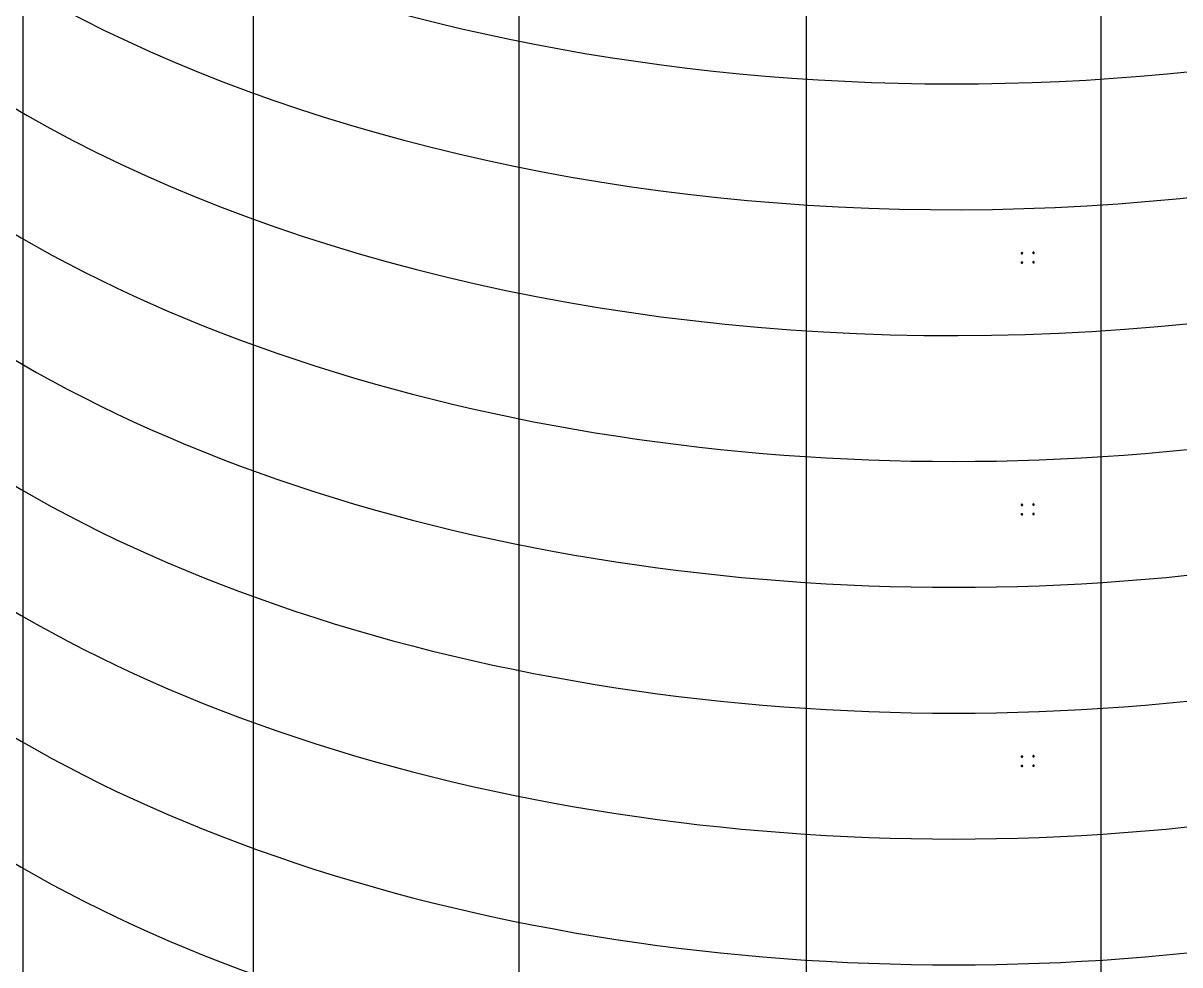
# Model space of a CAD drawing. Header units: millimetres. Extents: x 0 to 126150, y 0 to 89100.
# Drawn here: x 99555 to 110056, y 30376 to 38929 of the extents above; entities that cross this region are included whole.
import ezdxf

# ---------------------------------------------------------------- set-up
doc = ezdxf.new("R2010")
doc.units = ezdxf.units.MM
doc.header["$LTSCALE"] = 150
doc.layers.add('Visible', color=7, linetype='Continuous', lineweight=25)
doc.layers.add('Visible Narrow', color=7, linetype='Continuous', lineweight=18)

msp = doc.modelspace()

# ---------------------------------------------------------------- linework, layer by layer
at = {"layer": 'Visible'}
for p, q in [((99554.98, 25497.72), (99554.98, 42240.62)), ((99554.98, 25497.72), (99554.98, 42240.62)), ((99554.98, 25497.72), (99554.98, 42240.62)), ((101647.13, 24534.45), (101647.13, 42037.69)), ((104058.07, 23864.12), (104058.07, 41385.73)), ((106666.93, 23520.33), (106666.93, 41050.02)), ((109342.88, 23520.33), (109342.88, 41050.02))]:
    msp.add_line(p, q, dxfattribs=at)
for centre, start_param in [((108004.91, 45277.35), 3.67613023), ((108004.91, 44134.25), 3.34367213), ((108004.91, 42991.16), 3.14732218), ((108004.91, 41848.06), 3.14159265), ((108004.91, 40704.97), 3.14159265), ((108004.91, 39561.87), 3.14159265), ((108004.91, 38418.78), 3.14159265), ((108004.91, 37275.68), 3.14159265), ((108004.91, 36132.59), 3.14159265), ((108004.91, 34989.49), 3.14159265), ((108004.91, 33846.4), 3.14159265), ((108004.91, 32703.3), 3.14159265), ((108004.91, 31560.21), 3.14159265)]:
    msp.add_ellipse(centre, major_axis=(11950, 0), ratio=0.57735027, start_param=start_param, end_param=6.28318531, dxfattribs=at)
for points, knots in [([(108629.5, 36840.18), (108629.5, 36838.6), (108628.65, 36837.01), (108627.22, 36835.9), (108625.8, 36834.79), (108623.82, 36834.18), (108621.9, 36834.26), (108619.98, 36834.34), (108618.16, 36835.1), (108616.98, 36836.31), (108615.8, 36837.51), (108615.29, 36839.14), (108615.6, 36840.69), (108615.92, 36842.26), (108617.06, 36843.73), (108618.68, 36844.64), (108620.28, 36845.55), (108622.33, 36845.89), (108624.2, 36845.57), (108626.07, 36845.24), (108627.72, 36844.25), (108628.64, 36842.9), (108629.2, 36842.08), (108629.5, 36841.14), (108629.5, 36840.18)], [-3.14159265, -3.14159265, -3.14159265, -3.14159265, -2.31123225, -2.31123225, -2.31123225, -1.48403399, -1.48403399, -1.48403399, -0.65958865, -0.65958865, -0.65958865, 0.16255372, 0.16255372, 0.16255372, 0.99161255, 0.99161255, 0.99161255, 1.81514617, 1.81514617, 1.81514617, 2.64177362, 2.64177362, 2.64177362, 3.14159265, 3.14159265, 3.14159265, 3.14159265]), ([(108629.5, 36754.45), (108629.5, 36752.87), (108628.65, 36751.27), (108627.22, 36750.16), (108625.8, 36749.06), (108623.82, 36748.45), (108621.9, 36748.53), (108619.98, 36748.61), (108618.16, 36749.37), (108616.98, 36750.57), (108615.8, 36751.78), (108615.29, 36753.41), (108615.6, 36754.96), (108615.92, 36756.53), (108617.06, 36758), (108618.68, 36758.91), (108620.28, 36759.82), (108622.33, 36760.16), (108624.2, 36759.84), (108626.07, 36759.51), (108627.72, 36758.52), (108628.64, 36757.16), (108629.2, 36756.35), (108629.5, 36755.4), (108629.5, 36754.45)], [-3.14159265, -3.14159265, -3.14159265, -3.14159265, -2.31123225, -2.31123225, -2.31123225, -1.48403399, -1.48403399, -1.48403399, -0.65958865, -0.65958865, -0.65958865, 0.16255372, 0.16255372, 0.16255372, 0.99161255, 0.99161255, 0.99161255, 1.81514617, 1.81514617, 1.81514617, 2.64177362, 2.64177362, 2.64177362, 3.14159265, 3.14159265, 3.14159265, 3.14159265]), ([(108616.24, 36842.33), (108616.76, 36841.73), (108617.41, 36841.22), (108618.17, 36840.84), (108619.77, 36840.03), (108621.82, 36839.81), (108623.68, 36840.24), (108625.55, 36840.68), (108627.2, 36841.78), (108628.12, 36843.19), (108628.17, 36843.26), (108628.21, 36843.33), (108628.26, 36843.4)], [0.60402405, 0.60402405, 0.60402405, 0.60402405, 0.9919944, 0.9919944, 0.9919944, 1.81552619, 1.81552619, 1.81552619, 2.64225582, 2.64225582, 2.64225582, 2.68339529, 2.68339529, 2.68339529, 2.68339529]), ([(108616.24, 36756.59), (108616.76, 36756), (108617.41, 36755.49), (108618.17, 36755.11), (108619.77, 36754.3), (108621.82, 36754.08), (108623.68, 36754.51), (108625.55, 36754.95), (108627.2, 36756.04), (108628.12, 36757.45), (108628.17, 36757.52), (108628.21, 36757.59), (108628.26, 36757.67)], [0.60402405, 0.60402405, 0.60402405, 0.60402405, 0.9919944, 0.9919944, 0.9919944, 1.81552619, 1.81552619, 1.81552619, 2.64225582, 2.64225582, 2.64225582, 2.68339529, 2.68339529, 2.68339529, 2.68339529]), ([(108734.37, 36843.62), (108734.37, 36842.04), (108733.53, 36840.44), (108732.1, 36839.32), (108730.68, 36838.21), (108728.7, 36837.59), (108726.78, 36837.66), (108724.86, 36837.73), (108723.04, 36838.48), (108721.86, 36839.68), (108720.69, 36840.88), (108720.18, 36842.5), (108720.49, 36844.06), (108720.8, 36845.63), (108721.94, 36847.1), (108723.56, 36848.02), (108725.16, 36848.94), (108727.21, 36849.29), (108729.08, 36848.98), (108730.94, 36848.66), (108732.6, 36847.68), (108733.52, 36846.33), (108734.08, 36845.51), (108734.37, 36844.57), (108734.37, 36843.62)], [-3.14159265, -3.14159265, -3.14159265, -3.14159265, -2.31123225, -2.31123225, -2.31123225, -1.48403399, -1.48403399, -1.48403399, -0.65958865, -0.65958865, -0.65958865, 0.16255372, 0.16255372, 0.16255372, 0.99161255, 0.99161255, 0.99161255, 1.81514617, 1.81514617, 1.81514617, 2.64177362, 2.64177362, 2.64177362, 3.14159265, 3.14159265, 3.14159265, 3.14159265]), ([(108734.37, 36757.89), (108734.37, 36756.3), (108733.53, 36754.71), (108732.1, 36753.59), (108730.68, 36752.47), (108728.7, 36751.86), (108726.78, 36751.93), (108724.86, 36752), (108723.04, 36752.75), (108721.86, 36753.95), (108720.69, 36755.14), (108720.18, 36756.77), (108720.49, 36758.33), (108720.8, 36759.9), (108721.94, 36761.37), (108723.56, 36762.29), (108725.16, 36763.21), (108727.21, 36763.56), (108729.08, 36763.25), (108730.94, 36762.93), (108732.6, 36761.95), (108733.52, 36760.6), (108734.08, 36759.78), (108734.37, 36758.84), (108734.37, 36757.89)], [-3.14159265, -3.14159265, -3.14159265, -3.14159265, -2.31123225, -2.31123225, -2.31123225, -1.48403399, -1.48403399, -1.48403399, -0.65958865, -0.65958865, -0.65958865, 0.16255372, 0.16255372, 0.16255372, 0.99161255, 0.99161255, 0.99161255, 1.81514617, 1.81514617, 1.81514617, 2.64177362, 2.64177362, 2.64177362, 3.14159265, 3.14159265, 3.14159265, 3.14159265]), ([(108721.09, 36845.63), (108721.59, 36845.07), (108722.23, 36844.58), (108722.96, 36844.22), (108724.56, 36843.42), (108726.61, 36843.2), (108728.47, 36843.65), (108730.34, 36844.1), (108731.99, 36845.2), (108732.91, 36846.61), (108732.97, 36846.7), (108733.03, 36846.8), (108733.08, 36846.89)], [0.61721986, 0.61721986, 0.61721986, 0.61721986, 0.9919944, 0.9919944, 0.9919944, 1.81552619, 1.81552619, 1.81552619, 2.64225582, 2.64225582, 2.64225582, 2.69485209, 2.69485209, 2.69485209, 2.69485209]), ([(108721.09, 36759.9), (108721.59, 36759.34), (108722.23, 36758.85), (108722.96, 36758.49), (108724.56, 36757.68), (108726.61, 36757.47), (108728.47, 36757.92), (108730.34, 36758.37), (108731.99, 36759.47), (108732.91, 36760.88), (108732.97, 36760.97), (108733.03, 36761.06), (108733.08, 36761.16)], [0.61721986, 0.61721986, 0.61721986, 0.61721986, 0.9919944, 0.9919944, 0.9919944, 1.81552619, 1.81552619, 1.81552619, 2.64225582, 2.64225582, 2.64225582, 2.69485209, 2.69485209, 2.69485209, 2.69485209]), ([(108629.5, 34553.99), (108629.5, 34552.41), (108628.65, 34550.82), (108627.22, 34549.7), (108625.8, 34548.6), (108623.82, 34547.99), (108621.9, 34548.07), (108619.98, 34548.15), (108618.16, 34548.91), (108616.98, 34550.12), (108615.8, 34551.32), (108615.29, 34552.95), (108615.6, 34554.5), (108615.92, 34556.07), (108617.06, 34557.54), (108618.68, 34558.45), (108620.28, 34559.36), (108622.33, 34559.7), (108624.2, 34559.38), (108626.07, 34559.05), (108627.72, 34558.06), (108628.64, 34556.71), (108629.2, 34555.89), (108629.5, 34554.94), (108629.5, 34553.99)], [-3.14159265, -3.14159265, -3.14159265, -3.14159265, -2.31123225, -2.31123225, -2.31123225, -1.48403399, -1.48403399, -1.48403399, -0.65958865, -0.65958865, -0.65958865, 0.16255372, 0.16255372, 0.16255372, 0.99161255, 0.99161255, 0.99161255, 1.81514617, 1.81514617, 1.81514617, 2.64177362, 2.64177362, 2.64177362, 3.14159265, 3.14159265, 3.14159265, 3.14159265]), ([(108616.24, 34556.13), (108616.76, 34555.54), (108617.41, 34555.03), (108618.17, 34554.65), (108619.77, 34553.84), (108621.82, 34553.62), (108623.68, 34554.05), (108625.55, 34554.49), (108627.2, 34555.58), (108628.12, 34557), (108628.17, 34557.07), (108628.21, 34557.14), (108628.26, 34557.21)], [0.60402405, 0.60402405, 0.60402405, 0.60402405, 0.9919944, 0.9919944, 0.9919944, 1.81552619, 1.81552619, 1.81552619, 2.64225582, 2.64225582, 2.64225582, 2.68339529, 2.68339529, 2.68339529, 2.68339529]), ([(108734.37, 34557.43), (108734.37, 34555.85), (108733.53, 34554.25), (108732.1, 34553.13), (108730.68, 34552.02), (108728.7, 34551.4), (108726.78, 34551.47), (108724.86, 34551.54), (108723.04, 34552.29), (108721.86, 34553.49), (108720.69, 34554.69), (108720.18, 34556.31), (108720.49, 34557.87), (108720.8, 34559.44), (108721.94, 34560.91), (108723.56, 34561.83), (108725.16, 34562.75), (108727.21, 34563.1), (108729.08, 34562.79), (108730.94, 34562.47), (108732.6, 34561.49), (108733.52, 34560.14), (108734.08, 34559.32), (108734.37, 34558.38), (108734.37, 34557.43)], [-3.14159265, -3.14159265, -3.14159265, -3.14159265, -2.31123225, -2.31123225, -2.31123225, -1.48403399, -1.48403399, -1.48403399, -0.65958865, -0.65958865, -0.65958865, 0.16255372, 0.16255372, 0.16255372, 0.99161255, 0.99161255, 0.99161255, 1.81514617, 1.81514617, 1.81514617, 2.64177362, 2.64177362, 2.64177362, 3.14159265, 3.14159265, 3.14159265, 3.14159265]), ([(108721.09, 34559.44), (108721.59, 34558.88), (108722.23, 34558.39), (108722.96, 34558.03), (108724.56, 34557.23), (108726.61, 34557.01), (108728.47, 34557.46), (108730.34, 34557.91), (108731.99, 34559.01), (108732.91, 34560.42), (108732.97, 34560.51), (108733.03, 34560.61), (108733.08, 34560.7)], [0.61721986, 0.61721986, 0.61721986, 0.61721986, 0.9919944, 0.9919944, 0.9919944, 1.81552619, 1.81552619, 1.81552619, 2.64225582, 2.64225582, 2.64225582, 2.69485209, 2.69485209, 2.69485209, 2.69485209]), ([(108629.5, 34468.26), (108629.5, 34466.68), (108628.65, 34465.08), (108627.22, 34463.97), (108625.8, 34462.87), (108623.82, 34462.26), (108621.9, 34462.34), (108619.98, 34462.42), (108618.16, 34463.18), (108616.98, 34464.38), (108615.8, 34465.59), (108615.29, 34467.22), (108615.6, 34468.77), (108615.92, 34470.34), (108617.06, 34471.81), (108618.68, 34472.72), (108620.28, 34473.63), (108622.33, 34473.97), (108624.2, 34473.65), (108626.07, 34473.32), (108627.72, 34472.33), (108628.64, 34470.97), (108629.2, 34470.15), (108629.5, 34469.21), (108629.5, 34468.26)], [-3.14159265, -3.14159265, -3.14159265, -3.14159265, -2.31123225, -2.31123225, -2.31123225, -1.48403399, -1.48403399, -1.48403399, -0.65958865, -0.65958865, -0.65958865, 0.16255372, 0.16255372, 0.16255372, 0.99161255, 0.99161255, 0.99161255, 1.81514617, 1.81514617, 1.81514617, 2.64177362, 2.64177362, 2.64177362, 3.14159265, 3.14159265, 3.14159265, 3.14159265]), ([(108616.24, 34470.4), (108616.76, 34469.81), (108617.41, 34469.3), (108618.17, 34468.92), (108619.77, 34468.11), (108621.82, 34467.89), (108623.68, 34468.32), (108625.55, 34468.76), (108627.2, 34469.85), (108628.12, 34471.26), (108628.17, 34471.33), (108628.21, 34471.4), (108628.26, 34471.48)], [0.60402405, 0.60402405, 0.60402405, 0.60402405, 0.9919944, 0.9919944, 0.9919944, 1.81552619, 1.81552619, 1.81552619, 2.64225582, 2.64225582, 2.64225582, 2.68339529, 2.68339529, 2.68339529, 2.68339529]), ([(108734.37, 34471.7), (108734.37, 34470.11), (108733.53, 34468.51), (108732.1, 34467.4), (108730.68, 34466.28), (108728.7, 34465.67), (108726.78, 34465.74), (108724.86, 34465.8), (108723.04, 34466.56), (108721.86, 34467.76), (108720.69, 34468.95), (108720.18, 34470.58), (108720.49, 34472.14), (108720.8, 34473.71), (108721.94, 34475.18), (108723.56, 34476.1), (108725.16, 34477.02), (108727.21, 34477.37), (108729.08, 34477.06), (108730.94, 34476.74), (108732.6, 34475.76), (108733.52, 34474.41), (108734.08, 34473.59), (108734.37, 34472.65), (108734.37, 34471.7)], [-3.14159265, -3.14159265, -3.14159265, -3.14159265, -2.31123225, -2.31123225, -2.31123225, -1.48403399, -1.48403399, -1.48403399, -0.65958865, -0.65958865, -0.65958865, 0.16255372, 0.16255372, 0.16255372, 0.99161255, 0.99161255, 0.99161255, 1.81514617, 1.81514617, 1.81514617, 2.64177362, 2.64177362, 2.64177362, 3.14159265, 3.14159265, 3.14159265, 3.14159265]), ([(108721.09, 34473.71), (108721.59, 34473.15), (108722.23, 34472.66), (108722.96, 34472.3), (108724.56, 34471.49), (108726.61, 34471.28), (108728.47, 34471.73), (108730.34, 34472.17), (108731.99, 34473.28), (108732.91, 34474.69), (108732.97, 34474.78), (108733.03, 34474.87), (108733.08, 34474.97)], [0.61721986, 0.61721986, 0.61721986, 0.61721986, 0.9919944, 0.9919944, 0.9919944, 1.81552619, 1.81552619, 1.81552619, 2.64225582, 2.64225582, 2.64225582, 2.69485209, 2.69485209, 2.69485209, 2.69485209]), ([(108629.5, 32267.8), (108629.5, 32266.22), (108628.65, 32264.62), (108627.22, 32263.51), (108625.8, 32262.41), (108623.82, 32261.8), (108621.9, 32261.88), (108619.98, 32261.96), (108618.16, 32262.72), (108616.98, 32263.93), (108615.8, 32265.13), (108615.29, 32266.76), (108615.6, 32268.31), (108615.92, 32269.88), (108617.06, 32271.35), (108618.68, 32272.26), (108620.28, 32273.17), (108622.33, 32273.51), (108624.2, 32273.19), (108626.07, 32272.86), (108627.72, 32271.87), (108628.64, 32270.52), (108629.2, 32269.7), (108629.5, 32268.75), (108629.5, 32267.8)], [-3.14159265, -3.14159265, -3.14159265, -3.14159265, -2.31123225, -2.31123225, -2.31123225, -1.48403399, -1.48403399, -1.48403399, -0.65958865, -0.65958865, -0.65958865, 0.16255372, 0.16255372, 0.16255372, 0.99161255, 0.99161255, 0.99161255, 1.81514617, 1.81514617, 1.81514617, 2.64177362, 2.64177362, 2.64177362, 3.14159265, 3.14159265, 3.14159265, 3.14159265]), ([(108616.24, 32269.94), (108616.76, 32269.35), (108617.41, 32268.84), (108618.17, 32268.46), (108619.77, 32267.65), (108621.82, 32267.43), (108623.68, 32267.86), (108625.55, 32268.3), (108627.2, 32269.39), (108628.12, 32270.81), (108628.17, 32270.88), (108628.21, 32270.95), (108628.26, 32271.02)], [0.60402405, 0.60402405, 0.60402405, 0.60402405, 0.9919944, 0.9919944, 0.9919944, 1.81552619, 1.81552619, 1.81552619, 2.64225582, 2.64225582, 2.64225582, 2.68339529, 2.68339529, 2.68339529, 2.68339529]), ([(108734.37, 32271.24), (108734.37, 32269.66), (108733.53, 32268.06), (108732.1, 32266.94), (108730.68, 32265.83), (108728.7, 32265.21), (108726.78, 32265.28), (108724.86, 32265.35), (108723.04, 32266.1), (108721.86, 32267.3), (108720.69, 32268.49), (108720.18, 32270.12), (108720.49, 32271.68), (108720.8, 32273.25), (108721.94, 32274.72), (108723.56, 32275.64), (108725.16, 32276.56), (108727.21, 32276.91), (108729.08, 32276.6), (108730.94, 32276.28), (108732.6, 32275.3), (108733.52, 32273.95), (108734.08, 32273.13), (108734.37, 32272.19), (108734.37, 32271.24)], [-3.14159265, -3.14159265, -3.14159265, -3.14159265, -2.31123225, -2.31123225, -2.31123225, -1.48403399, -1.48403399, -1.48403399, -0.65958865, -0.65958865, -0.65958865, 0.16255372, 0.16255372, 0.16255372, 0.99161255, 0.99161255, 0.99161255, 1.81514617, 1.81514617, 1.81514617, 2.64177362, 2.64177362, 2.64177362, 3.14159265, 3.14159265, 3.14159265, 3.14159265]), ([(108721.09, 32273.25), (108721.59, 32272.69), (108722.23, 32272.2), (108722.96, 32271.84), (108724.56, 32271.04), (108726.61, 32270.82), (108728.47, 32271.27), (108730.34, 32271.72), (108731.99, 32272.82), (108732.91, 32274.23), (108732.97, 32274.32), (108733.03, 32274.42), (108733.08, 32274.51)], [0.61721986, 0.61721986, 0.61721986, 0.61721986, 0.9919944, 0.9919944, 0.9919944, 1.81552619, 1.81552619, 1.81552619, 2.64225582, 2.64225582, 2.64225582, 2.69485209, 2.69485209, 2.69485209, 2.69485209]), ([(108629.5, 32182.07), (108629.5, 32180.49), (108628.65, 32178.89), (108627.22, 32177.78), (108625.8, 32176.68), (108623.82, 32176.07), (108621.9, 32176.15), (108619.98, 32176.23), (108618.16, 32176.99), (108616.98, 32178.19), (108615.8, 32179.4), (108615.29, 32181.02), (108615.6, 32182.58), (108615.92, 32184.15), (108617.06, 32185.62), (108618.68, 32186.53), (108620.28, 32187.44), (108622.33, 32187.78), (108624.2, 32187.46), (108626.07, 32187.13), (108627.72, 32186.14), (108628.64, 32184.78), (108629.2, 32183.96), (108629.5, 32183.02), (108629.5, 32182.07)], [-3.14159265, -3.14159265, -3.14159265, -3.14159265, -2.31123225, -2.31123225, -2.31123225, -1.48403399, -1.48403399, -1.48403399, -0.65958865, -0.65958865, -0.65958865, 0.16255372, 0.16255372, 0.16255372, 0.99161255, 0.99161255, 0.99161255, 1.81514617, 1.81514617, 1.81514617, 2.64177362, 2.64177362, 2.64177362, 3.14159265, 3.14159265, 3.14159265, 3.14159265]), ([(108616.24, 32184.21), (108616.76, 32183.62), (108617.41, 32183.11), (108618.17, 32182.73), (108619.77, 32181.92), (108621.82, 32181.7), (108623.68, 32182.13), (108625.55, 32182.57), (108627.2, 32183.66), (108628.12, 32185.07), (108628.17, 32185.14), (108628.21, 32185.21), (108628.26, 32185.29)], [0.60402405, 0.60402405, 0.60402405, 0.60402405, 0.9919944, 0.9919944, 0.9919944, 1.81552619, 1.81552619, 1.81552619, 2.64225582, 2.64225582, 2.64225582, 2.68339529, 2.68339529, 2.68339529, 2.68339529]), ([(108734.37, 32185.51), (108734.37, 32183.92), (108733.53, 32182.32), (108732.1, 32181.21), (108730.68, 32180.09), (108728.7, 32179.48), (108726.78, 32179.55), (108724.86, 32179.61), (108723.04, 32180.37), (108721.86, 32181.57), (108720.69, 32182.76), (108720.18, 32184.39), (108720.49, 32185.95), (108720.8, 32187.51), (108721.94, 32188.99), (108723.56, 32189.91), (108725.16, 32190.82), (108727.21, 32191.18), (108729.08, 32190.87), (108730.94, 32190.55), (108732.6, 32189.56), (108733.52, 32188.21), (108734.08, 32187.4), (108734.37, 32186.46), (108734.37, 32185.51)], [-3.14159265, -3.14159265, -3.14159265, -3.14159265, -2.31123225, -2.31123225, -2.31123225, -1.48403399, -1.48403399, -1.48403399, -0.65958865, -0.65958865, -0.65958865, 0.16255372, 0.16255372, 0.16255372, 0.99161255, 0.99161255, 0.99161255, 1.81514617, 1.81514617, 1.81514617, 2.64177362, 2.64177362, 2.64177362, 3.14159265, 3.14159265, 3.14159265, 3.14159265]), ([(108721.09, 32187.52), (108721.59, 32186.96), (108722.23, 32186.47), (108722.96, 32186.11), (108724.56, 32185.3), (108726.61, 32185.09), (108728.47, 32185.54), (108730.34, 32185.98), (108731.99, 32187.09), (108732.91, 32188.5), (108732.97, 32188.59), (108733.03, 32188.68), (108733.08, 32188.78)], [0.61721986, 0.61721986, 0.61721986, 0.61721986, 0.9919944, 0.9919944, 0.9919944, 1.81552619, 1.81552619, 1.81552619, 2.64225582, 2.64225582, 2.64225582, 2.69485209, 2.69485209, 2.69485209, 2.69485209])]:
    msp.add_open_spline(points, degree=3, knots=knots, dxfattribs=at)
at = {"layer": 'Visible Narrow'}
for p, q in [((108629.5, 36840.18), (108629.42, 36841.02)), ((108629.5, 36754.45), (108629.42, 36755.29)), ((108734.37, 36843.62), (108734.27, 36844.59)), ((108734.37, 36757.89), (108734.27, 36758.86)), ((108629.5, 34553.99), (108629.42, 34554.83)), ((108734.37, 34557.43), (108734.27, 34558.4)), ((108629.5, 34468.26), (108629.42, 34469.1)), ((108734.37, 34471.7), (108734.27, 34472.67)), ((108629.5, 32267.8), (108629.42, 32268.64)), ((108734.37, 32271.24), (108734.27, 32272.21)), ((108629.5, 32182.07), (108629.42, 32182.91)), ((108734.37, 32185.51), (108734.27, 32186.48))]:
    msp.add_line(p, q, dxfattribs=at)

doc.saveas('drawing.dxf')
